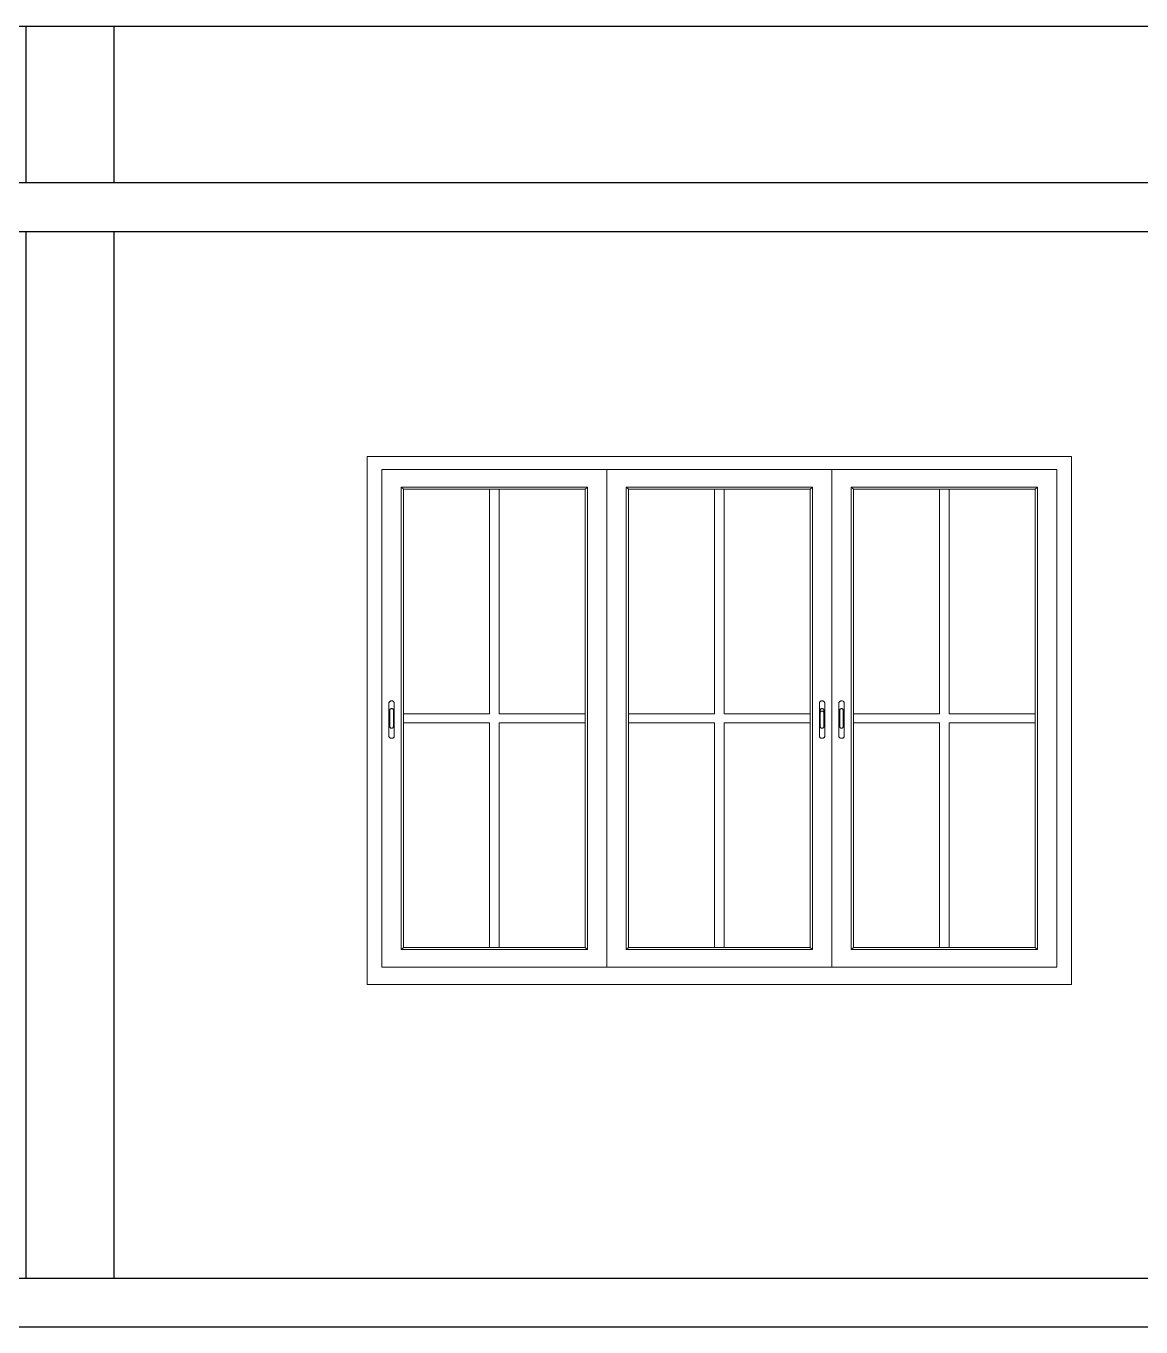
# Model space of a CAD drawing. Header units: inches. Extents: x -10117506 to -5032697, y -6529230 to -3254494.
# Drawn here: x -5047759.1 to -5047645.1, y -3261744.2 to -3261611.2 of the extents above; entities that cross this region are included whole.
import ezdxf

# ---------------------------------------------------------------- set-up
doc = ezdxf.new("R2010")
doc.units = ezdxf.units.IN
doc.header["$LTSCALE"] = 2
doc.header["$MEASUREMENT"] = 0
doc.layers.get('0').update_dxf_attribs({"linetype": 'CONTINUOUS'})
doc.layers.add('window', color=4, linetype='CONTINUOUS', lineweight=13)

msp = doc.modelspace()

# ---------------------------------------------------------------- linework, layer by layer
at = {"ltscale": 0.5}
for p, q in [((-5047927.13, -3261611.21), (-5047524.37, -3261611.21)), ((-5047759.13, -3261627.21), (-5047759.13, -3261611.21)), ((-5047750.13, -3261627.21), (-5047750.13, -3261611.21)), ((-5047927.13, -3261627.21), (-5047519.37, -3261627.21)), ((-5047927.13, -3261632.21), (-5047519.37, -3261632.21)), ((-5047759.13, -3261739.21), (-5047759.13, -3261632.21)), ((-5047750.13, -3261739.21), (-5047750.13, -3261632.21)), ((-5047927.13, -3261739.21), (-5047519.37, -3261739.21)), ((-5047927.13, -3261744.21), (-5047519.37, -3261744.21))]:
    msp.add_line(p, q, dxfattribs=at)
at = {"layer": 'window'}
for p, q in [((-5047724.25, -3261709.21), (-5047724.25, -3261655.21)), ((-5047652.25, -3261655.21), (-5047724.25, -3261655.21)), ((-5047652.25, -3261709.21), (-5047652.25, -3261655.21)), ((-5047722.75, -3261707.43), (-5047722.75, -3261656.54)), ((-5047653.75, -3261656.54), (-5047722.75, -3261656.54)), ((-5047699.75, -3261656.54), (-5047699.75, -3261707.43)), ((-5047676.75, -3261656.54), (-5047676.75, -3261707.43)), ((-5047653.75, -3261656.54), (-5047653.75, -3261707.43)), ((-5047720.79, -3261705.63), (-5047720.79, -3261658.34)), ((-5047720.79, -3261658.34), (-5047701.72, -3261658.34)), ((-5047720.54, -3261658.57), (-5047720.79, -3261658.34)), ((-5047720.54, -3261705.41), (-5047720.54, -3261658.57)), ((-5047701.96, -3261658.57), (-5047720.54, -3261658.57)), ((-5047711.75, -3261658.57), (-5047711.75, -3261681.54)), ((-5047710.76, -3261658.57), (-5047710.76, -3261681.54)), ((-5047701.96, -3261658.57), (-5047701.72, -3261658.34)), ((-5047701.96, -3261658.57), (-5047701.96, -3261705.41)), ((-5047701.72, -3261658.34), (-5047701.72, -3261705.63)), ((-5047678.72, -3261658.34), (-5047697.79, -3261658.34)), ((-5047697.79, -3261658.34), (-5047697.79, -3261705.63)), ((-5047697.54, -3261658.57), (-5047697.79, -3261658.34)), ((-5047697.54, -3261658.57), (-5047697.54, -3261705.41)), ((-5047697.54, -3261658.57), (-5047678.96, -3261658.57)), ((-5047688.75, -3261658.57), (-5047688.75, -3261681.54)), ((-5047687.76, -3261658.57), (-5047687.76, -3261681.54)), ((-5047678.96, -3261658.57), (-5047678.72, -3261658.34)), ((-5047678.96, -3261705.41), (-5047678.96, -3261658.57)), ((-5047678.72, -3261705.63), (-5047678.72, -3261658.34)), ((-5047674.79, -3261705.63), (-5047674.79, -3261658.34)), ((-5047674.79, -3261658.34), (-5047655.72, -3261658.34)), ((-5047674.54, -3261658.57), (-5047674.79, -3261658.34)), ((-5047674.54, -3261705.41), (-5047674.54, -3261658.57)), ((-5047655.96, -3261658.57), (-5047674.54, -3261658.57)), ((-5047665.75, -3261658.57), (-5047665.75, -3261681.54)), ((-5047664.76, -3261658.57), (-5047664.76, -3261681.54)), ((-5047655.96, -3261658.57), (-5047655.72, -3261658.34)), ((-5047655.96, -3261658.57), (-5047655.96, -3261705.41)), ((-5047655.72, -3261658.34), (-5047655.72, -3261705.63)), ((-5047722.03, -3261680.39), (-5047722.02, -3261680.35)), ((-5047722.03, -3261680.42), (-5047722.02, -3261680.35)), ((-5047722.03, -3261680.42), (-5047722.03, -3261680.39)), ((-5047722.03, -3261683.81), (-5047722.03, -3261680.42)), ((-5047722.02, -3261680.35), (-5047722, -3261680.32)), ((-5047722, -3261680.32), (-5047721.98, -3261680.29)), ((-5047721.95, -3261680.26), (-5047721.98, -3261680.29)), ((-5047721.92, -3261680.24), (-5047721.95, -3261680.26)), ((-5047721.93, -3261681.09), (-5047721.94, -3261681.11)), ((-5047721.94, -3261681.11), (-5047721.94, -3261681.14)), ((-5047721.94, -3261681.14), (-5047721.94, -3261682.84)), ((-5047721.92, -3261681.07), (-5047721.93, -3261681.09)), ((-5047721.92, -3261680.24), (-5047721.88, -3261680.22)), ((-5047721.91, -3261681.05), (-5047721.92, -3261681.07)), ((-5047721.89, -3261681.03), (-5047721.91, -3261681.05)), ((-5047721.87, -3261681.02), (-5047721.89, -3261681.03)), ((-5047721.84, -3261680.21), (-5047721.88, -3261680.22)), ((-5047721.84, -3261681.01), (-5047721.87, -3261681.02)), ((-5047721.8, -3261680.2), (-5047721.84, -3261680.21)), ((-5047721.81, -3261681), (-5047721.84, -3261681.01)), ((-5047721.79, -3261680.99), (-5047721.81, -3261681)), ((-5047721.76, -3261680.2), (-5047721.8, -3261680.2)), ((-5047721.76, -3261680.99), (-5047721.79, -3261680.99)), ((-5047721.72, -3261680.2), (-5047721.76, -3261680.2)), ((-5047721.73, -3261680.99), (-5047721.76, -3261680.99)), ((-5047721.7, -3261681), (-5047721.73, -3261680.99)), ((-5047721.72, -3261680.2), (-5047721.68, -3261680.21)), ((-5047721.68, -3261681.01), (-5047721.7, -3261681)), ((-5047721.68, -3261680.21), (-5047721.64, -3261680.22)), ((-5047721.65, -3261681.02), (-5047721.68, -3261681.01)), ((-5047721.63, -3261681.03), (-5047721.65, -3261681.02)), ((-5047721.64, -3261680.22), (-5047721.6, -3261680.24)), ((-5047721.61, -3261681.05), (-5047721.63, -3261681.03)), ((-5047721.6, -3261681.07), (-5047721.61, -3261681.05)), ((-5047721.6, -3261680.24), (-5047721.57, -3261680.26)), ((-5047721.59, -3261681.09), (-5047721.6, -3261681.07)), ((-5047721.58, -3261681.11), (-5047721.59, -3261681.09)), ((-5047721.58, -3261681.14), (-5047721.58, -3261681.11)), ((-5047721.58, -3261682.84), (-5047721.58, -3261681.14)), ((-5047721.57, -3261680.26), (-5047721.54, -3261680.29)), ((-5047721.52, -3261680.32), (-5047721.54, -3261680.29)), ((-5047721.5, -3261680.35), (-5047721.52, -3261680.32)), ((-5047721.49, -3261680.39), (-5047721.5, -3261680.35)), ((-5047721.49, -3261680.39), (-5047721.49, -3261680.42)), ((-5047721.49, -3261680.42), (-5047721.49, -3261683.81)), ((-5047678.01, -3261680.35), (-5047678.02, -3261680.39)), ((-5047678.02, -3261680.39), (-5047678.02, -3261680.42)), ((-5047678.02, -3261680.42), (-5047678.02, -3261683.81)), ((-5047677.99, -3261680.32), (-5047678.01, -3261680.35)), ((-5047677.97, -3261680.29), (-5047677.99, -3261680.32)), ((-5047677.94, -3261680.26), (-5047677.97, -3261680.29)), ((-5047677.91, -3261680.24), (-5047677.94, -3261680.26)), ((-5047677.93, -3261681.11), (-5047677.92, -3261681.09)), ((-5047677.93, -3261681.14), (-5047677.93, -3261681.11)), ((-5047677.93, -3261681.39), (-5047677.93, -3261681.14)), ((-5047677.93, -3261681.36), (-5047677.92, -3261681.34)), ((-5047677.92, -3261681.09), (-5047677.91, -3261681.07)), ((-5047677.92, -3261681.34), (-5047677.91, -3261681.32)), ((-5047677.87, -3261680.22), (-5047677.91, -3261680.24)), ((-5047677.91, -3261681.07), (-5047677.9, -3261681.05)), ((-5047677.91, -3261681.32), (-5047677.9, -3261681.3)), ((-5047677.9, -3261681.05), (-5047677.88, -3261681.03)), ((-5047677.9, -3261681.3), (-5047677.88, -3261681.28)), ((-5047677.88, -3261681.03), (-5047677.86, -3261681.02)), ((-5047677.88, -3261681.28), (-5047677.86, -3261681.27)), ((-5047677.83, -3261680.21), (-5047677.87, -3261680.22)), ((-5047677.86, -3261681.02), (-5047677.83, -3261681.01)), ((-5047677.86, -3261681.27), (-5047677.83, -3261681.25)), ((-5047677.79, -3261680.2), (-5047677.83, -3261680.21)), ((-5047677.83, -3261681.01), (-5047677.81, -3261681)), ((-5047677.83, -3261681.25), (-5047677.81, -3261681.25)), ((-5047677.81, -3261681), (-5047677.78, -3261680.99)), ((-5047677.81, -3261681.25), (-5047677.78, -3261681.24)), ((-5047677.75, -3261680.2), (-5047677.79, -3261680.2)), ((-5047677.78, -3261680.99), (-5047677.75, -3261680.99)), ((-5047677.78, -3261681.24), (-5047677.75, -3261681.24)), ((-5047677.71, -3261680.2), (-5047677.75, -3261680.2)), ((-5047677.75, -3261680.99), (-5047677.72, -3261680.99)), ((-5047677.75, -3261681.24), (-5047677.72, -3261681.24)), ((-5047677.72, -3261680.99), (-5047677.69, -3261681)), ((-5047677.72, -3261681.24), (-5047677.69, -3261681.25)), ((-5047677.67, -3261680.21), (-5047677.71, -3261680.2)), ((-5047677.69, -3261681), (-5047677.67, -3261681.01)), ((-5047677.69, -3261681.25), (-5047677.67, -3261681.25)), ((-5047677.63, -3261680.22), (-5047677.67, -3261680.21)), ((-5047677.67, -3261681.01), (-5047677.64, -3261681.02)), ((-5047677.67, -3261681.25), (-5047677.64, -3261681.27)), ((-5047677.64, -3261681.02), (-5047677.62, -3261681.03)), ((-5047677.64, -3261681.27), (-5047677.62, -3261681.28)), ((-5047677.59, -3261680.24), (-5047677.63, -3261680.22)), ((-5047677.62, -3261681.03), (-5047677.6, -3261681.05)), ((-5047677.62, -3261681.28), (-5047677.6, -3261681.3)), ((-5047677.6, -3261681.05), (-5047677.59, -3261681.07)), ((-5047677.6, -3261681.3), (-5047677.59, -3261681.32)), ((-5047677.56, -3261680.26), (-5047677.59, -3261680.24)), ((-5047677.59, -3261681.07), (-5047677.58, -3261681.09)), ((-5047677.59, -3261681.32), (-5047677.58, -3261681.34)), ((-5047677.58, -3261681.09), (-5047677.57, -3261681.11)), ((-5047677.58, -3261681.34), (-5047677.57, -3261681.36)), ((-5047677.57, -3261681.11), (-5047677.57, -3261681.14)), ((-5047677.57, -3261682.84), (-5047677.57, -3261681.14)), ((-5047677.53, -3261680.29), (-5047677.56, -3261680.26)), ((-5047677.51, -3261680.32), (-5047677.53, -3261680.29)), ((-5047677.49, -3261680.35), (-5047677.51, -3261680.32)), ((-5047677.48, -3261680.39), (-5047677.49, -3261680.35)), ((-5047677.48, -3261680.42), (-5047677.49, -3261680.35)), ((-5047677.48, -3261680.42), (-5047677.48, -3261680.39)), ((-5047677.48, -3261683.81), (-5047677.48, -3261680.42)), ((-5047676.03, -3261680.39), (-5047676.02, -3261680.35)), ((-5047676.03, -3261680.42), (-5047676.02, -3261680.35)), ((-5047676.03, -3261680.42), (-5047676.03, -3261680.39)), ((-5047676.03, -3261683.81), (-5047676.03, -3261680.42)), ((-5047676.02, -3261680.35), (-5047676, -3261680.32)), ((-5047676, -3261680.32), (-5047675.98, -3261680.29)), ((-5047675.95, -3261680.26), (-5047675.98, -3261680.29)), ((-5047675.92, -3261680.24), (-5047675.95, -3261680.26)), ((-5047675.93, -3261681.09), (-5047675.94, -3261681.11)), ((-5047675.94, -3261681.11), (-5047675.94, -3261681.14)), ((-5047675.94, -3261681.14), (-5047675.94, -3261682.84)), ((-5047675.92, -3261681.07), (-5047675.93, -3261681.09)), ((-5047675.92, -3261680.24), (-5047675.88, -3261680.22)), ((-5047675.91, -3261681.05), (-5047675.92, -3261681.07)), ((-5047675.89, -3261681.03), (-5047675.91, -3261681.05)), ((-5047675.87, -3261681.02), (-5047675.89, -3261681.03)), ((-5047675.84, -3261680.21), (-5047675.88, -3261680.22)), ((-5047675.84, -3261681.01), (-5047675.87, -3261681.02)), ((-5047675.8, -3261680.2), (-5047675.84, -3261680.21)), ((-5047675.81, -3261681), (-5047675.84, -3261681.01)), ((-5047675.79, -3261680.99), (-5047675.81, -3261681)), ((-5047675.76, -3261680.2), (-5047675.8, -3261680.2)), ((-5047675.76, -3261680.99), (-5047675.79, -3261680.99)), ((-5047675.72, -3261680.2), (-5047675.76, -3261680.2)), ((-5047675.73, -3261680.99), (-5047675.76, -3261680.99)), ((-5047675.7, -3261681), (-5047675.73, -3261680.99)), ((-5047675.72, -3261680.2), (-5047675.68, -3261680.21)), ((-5047675.68, -3261681.01), (-5047675.7, -3261681)), ((-5047675.68, -3261680.21), (-5047675.64, -3261680.22)), ((-5047675.65, -3261681.02), (-5047675.68, -3261681.01)), ((-5047675.63, -3261681.03), (-5047675.65, -3261681.02)), ((-5047675.64, -3261680.22), (-5047675.6, -3261680.24)), ((-5047675.61, -3261681.05), (-5047675.63, -3261681.03)), ((-5047675.6, -3261681.07), (-5047675.61, -3261681.05)), ((-5047675.6, -3261680.24), (-5047675.57, -3261680.26)), ((-5047675.59, -3261681.09), (-5047675.6, -3261681.07)), ((-5047675.58, -3261681.11), (-5047675.59, -3261681.09)), ((-5047675.58, -3261681.14), (-5047675.58, -3261681.11)), ((-5047675.58, -3261682.84), (-5047675.58, -3261681.14)), ((-5047675.57, -3261680.26), (-5047675.54, -3261680.29)), ((-5047675.52, -3261680.32), (-5047675.54, -3261680.29)), ((-5047675.5, -3261680.35), (-5047675.52, -3261680.32)), ((-5047675.49, -3261680.39), (-5047675.5, -3261680.35)), ((-5047675.49, -3261680.39), (-5047675.49, -3261680.42)), ((-5047675.49, -3261680.42), (-5047675.49, -3261683.81)), ((-5047720.54, -3261681.54), (-5047711.75, -3261681.54)), ((-5047720.54, -3261682.44), (-5047711.75, -3261682.44)), ((-5047711.75, -3261682.44), (-5047711.75, -3261705.41)), ((-5047710.76, -3261681.54), (-5047701.96, -3261681.54)), ((-5047710.76, -3261682.44), (-5047701.96, -3261682.44)), ((-5047710.76, -3261682.44), (-5047710.76, -3261705.41)), ((-5047688.75, -3261681.54), (-5047697.54, -3261681.54)), ((-5047688.75, -3261682.44), (-5047697.54, -3261682.44)), ((-5047688.75, -3261682.44), (-5047688.75, -3261705.41)), ((-5047678.96, -3261681.54), (-5047687.76, -3261681.54)), ((-5047687.76, -3261682.44), (-5047687.76, -3261705.41)), ((-5047678.96, -3261682.44), (-5047687.76, -3261682.44)), ((-5047677.93, -3261681.39), (-5047677.93, -3261681.36)), ((-5047677.93, -3261682.84), (-5047677.93, -3261681.39)), ((-5047677.57, -3261681.36), (-5047677.57, -3261681.39)), ((-5047674.54, -3261681.54), (-5047665.75, -3261681.54)), ((-5047674.54, -3261682.44), (-5047665.75, -3261682.44)), ((-5047665.75, -3261682.44), (-5047665.75, -3261705.41)), ((-5047664.76, -3261681.54), (-5047655.96, -3261681.54)), ((-5047664.76, -3261682.44), (-5047655.96, -3261682.44)), ((-5047664.76, -3261682.44), (-5047664.76, -3261705.41)), ((-5047722.03, -3261683.85), (-5047722.03, -3261683.81)), ((-5047722.02, -3261683.88), (-5047722.03, -3261683.85)), ((-5047722.02, -3261683.88), (-5047722, -3261683.91)), ((-5047722, -3261683.91), (-5047721.98, -3261683.94)), ((-5047721.98, -3261683.94), (-5047721.95, -3261683.97)), ((-5047721.92, -3261683.99), (-5047721.95, -3261683.97)), ((-5047721.94, -3261682.87), (-5047721.94, -3261682.84)), ((-5047721.93, -3261682.89), (-5047721.94, -3261682.87)), ((-5047721.92, -3261682.91), (-5047721.93, -3261682.89)), ((-5047721.91, -3261682.93), (-5047721.92, -3261682.91)), ((-5047721.88, -3261684.01), (-5047721.92, -3261683.99)), ((-5047721.89, -3261682.95), (-5047721.91, -3261682.93)), ((-5047721.87, -3261682.97), (-5047721.89, -3261682.95)), ((-5047721.88, -3261684.01), (-5047721.84, -3261684.02)), ((-5047721.84, -3261682.98), (-5047721.87, -3261682.97)), ((-5047721.81, -3261682.99), (-5047721.84, -3261682.98)), ((-5047721.79, -3261682.99), (-5047721.81, -3261682.99)), ((-5047721.76, -3261682.99), (-5047721.79, -3261682.99)), ((-5047721.73, -3261682.99), (-5047721.76, -3261682.99)), ((-5047721.7, -3261682.99), (-5047721.73, -3261682.99)), ((-5047721.68, -3261682.98), (-5047721.7, -3261682.99)), ((-5047721.65, -3261682.97), (-5047721.68, -3261682.98)), ((-5047721.64, -3261684.01), (-5047721.68, -3261684.02)), ((-5047721.63, -3261682.95), (-5047721.65, -3261682.97)), ((-5047721.6, -3261683.99), (-5047721.64, -3261684.01)), ((-5047721.61, -3261682.93), (-5047721.63, -3261682.95)), ((-5047721.6, -3261682.91), (-5047721.61, -3261682.93)), ((-5047721.59, -3261682.89), (-5047721.6, -3261682.91)), ((-5047721.6, -3261683.99), (-5047721.57, -3261683.97)), ((-5047721.58, -3261682.87), (-5047721.59, -3261682.89)), ((-5047721.58, -3261682.84), (-5047721.58, -3261682.87)), ((-5047721.57, -3261683.97), (-5047721.54, -3261683.94)), ((-5047721.54, -3261683.94), (-5047721.52, -3261683.91)), ((-5047721.5, -3261683.88), (-5047721.52, -3261683.91)), ((-5047721.49, -3261683.81), (-5047721.5, -3261683.88)), ((-5047721.49, -3261683.85), (-5047721.5, -3261683.88)), ((-5047721.49, -3261683.85), (-5047721.49, -3261683.81)), ((-5047678.02, -3261683.85), (-5047678.02, -3261683.81)), ((-5047678.02, -3261683.81), (-5047678.01, -3261683.88)), ((-5047678.02, -3261683.85), (-5047678.01, -3261683.88)), ((-5047678.01, -3261683.88), (-5047677.99, -3261683.91)), ((-5047677.99, -3261683.91), (-5047677.97, -3261683.94)), ((-5047677.97, -3261683.94), (-5047677.94, -3261683.97)), ((-5047677.94, -3261683.97), (-5047677.91, -3261683.99)), ((-5047677.93, -3261682.84), (-5047677.93, -3261682.87)), ((-5047677.93, -3261682.87), (-5047677.92, -3261682.89)), ((-5047677.92, -3261682.89), (-5047677.91, -3261682.91)), ((-5047677.91, -3261682.91), (-5047677.9, -3261682.93)), ((-5047677.91, -3261683.99), (-5047677.87, -3261684.01)), ((-5047677.9, -3261682.93), (-5047677.88, -3261682.95)), ((-5047677.88, -3261682.95), (-5047677.86, -3261682.97)), ((-5047677.87, -3261684.01), (-5047677.83, -3261684.02)), ((-5047677.86, -3261682.97), (-5047677.83, -3261682.98)), ((-5047677.83, -3261682.98), (-5047677.81, -3261682.99)), ((-5047677.81, -3261682.99), (-5047677.78, -3261682.99)), ((-5047677.78, -3261682.99), (-5047677.75, -3261682.99)), ((-5047677.75, -3261682.99), (-5047677.72, -3261682.99)), ((-5047677.72, -3261682.99), (-5047677.69, -3261682.99)), ((-5047677.69, -3261682.99), (-5047677.67, -3261682.98)), ((-5047677.67, -3261682.98), (-5047677.64, -3261682.97)), ((-5047677.67, -3261684.02), (-5047677.63, -3261684.01)), ((-5047677.64, -3261682.97), (-5047677.62, -3261682.95)), ((-5047677.63, -3261684.01), (-5047677.59, -3261683.99)), ((-5047677.62, -3261682.95), (-5047677.6, -3261682.93)), ((-5047677.6, -3261682.93), (-5047677.59, -3261682.91)), ((-5047677.59, -3261682.91), (-5047677.58, -3261682.89)), ((-5047677.59, -3261683.99), (-5047677.56, -3261683.97)), ((-5047677.58, -3261682.89), (-5047677.57, -3261682.87)), ((-5047677.57, -3261682.87), (-5047677.57, -3261682.84)), ((-5047677.56, -3261683.97), (-5047677.53, -3261683.94)), ((-5047677.53, -3261683.94), (-5047677.51, -3261683.91)), ((-5047677.51, -3261683.91), (-5047677.49, -3261683.88)), ((-5047677.49, -3261683.88), (-5047677.48, -3261683.85)), ((-5047677.48, -3261683.85), (-5047677.48, -3261683.81)), ((-5047676.03, -3261683.85), (-5047676.03, -3261683.81)), ((-5047676.02, -3261683.88), (-5047676.03, -3261683.85)), ((-5047676.02, -3261683.88), (-5047676, -3261683.91)), ((-5047676, -3261683.91), (-5047675.98, -3261683.94)), ((-5047675.98, -3261683.94), (-5047675.95, -3261683.97)), ((-5047675.92, -3261683.99), (-5047675.95, -3261683.97)), ((-5047675.94, -3261682.87), (-5047675.94, -3261682.84)), ((-5047675.93, -3261682.89), (-5047675.94, -3261682.87)), ((-5047675.92, -3261682.91), (-5047675.93, -3261682.89)), ((-5047675.91, -3261682.93), (-5047675.92, -3261682.91)), ((-5047675.88, -3261684.01), (-5047675.92, -3261683.99)), ((-5047675.89, -3261682.95), (-5047675.91, -3261682.93)), ((-5047675.87, -3261682.97), (-5047675.89, -3261682.95)), ((-5047675.88, -3261684.01), (-5047675.84, -3261684.02)), ((-5047675.84, -3261682.98), (-5047675.87, -3261682.97)), ((-5047675.81, -3261682.99), (-5047675.84, -3261682.98)), ((-5047675.79, -3261682.99), (-5047675.81, -3261682.99)), ((-5047675.76, -3261682.99), (-5047675.79, -3261682.99)), ((-5047675.73, -3261682.99), (-5047675.76, -3261682.99)), ((-5047675.7, -3261682.99), (-5047675.73, -3261682.99)), ((-5047675.68, -3261682.98), (-5047675.7, -3261682.99)), ((-5047675.65, -3261682.97), (-5047675.68, -3261682.98)), ((-5047675.64, -3261684.01), (-5047675.68, -3261684.02)), ((-5047675.63, -3261682.95), (-5047675.65, -3261682.97)), ((-5047675.6, -3261683.99), (-5047675.64, -3261684.01)), ((-5047675.61, -3261682.93), (-5047675.63, -3261682.95)), ((-5047675.6, -3261682.91), (-5047675.61, -3261682.93)), ((-5047675.59, -3261682.89), (-5047675.6, -3261682.91)), ((-5047675.6, -3261683.99), (-5047675.57, -3261683.97)), ((-5047675.58, -3261682.87), (-5047675.59, -3261682.89)), ((-5047675.58, -3261682.84), (-5047675.58, -3261682.87)), ((-5047675.57, -3261683.97), (-5047675.54, -3261683.94)), ((-5047675.54, -3261683.94), (-5047675.52, -3261683.91)), ((-5047675.5, -3261683.88), (-5047675.52, -3261683.91)), ((-5047675.49, -3261683.81), (-5047675.5, -3261683.88)), ((-5047675.49, -3261683.85), (-5047675.5, -3261683.88)), ((-5047675.49, -3261683.85), (-5047675.49, -3261683.81)), ((-5047721.8, -3261684.03), (-5047721.84, -3261684.02)), ((-5047721.76, -3261684.03), (-5047721.8, -3261684.03)), ((-5047721.76, -3261684.03), (-5047721.72, -3261684.03)), ((-5047721.72, -3261684.03), (-5047721.68, -3261684.02)), ((-5047677.83, -3261684.02), (-5047677.79, -3261684.03)), ((-5047677.79, -3261684.03), (-5047677.75, -3261684.03)), ((-5047677.75, -3261684.03), (-5047677.71, -3261684.03)), ((-5047677.71, -3261684.03), (-5047677.67, -3261684.02)), ((-5047675.8, -3261684.03), (-5047675.84, -3261684.02)), ((-5047675.76, -3261684.03), (-5047675.8, -3261684.03)), ((-5047675.76, -3261684.03), (-5047675.72, -3261684.03)), ((-5047675.72, -3261684.03), (-5047675.68, -3261684.02)), ((-5047720.79, -3261705.63), (-5047720.54, -3261705.41)), ((-5047701.72, -3261705.63), (-5047720.79, -3261705.63)), ((-5047701.96, -3261705.41), (-5047720.54, -3261705.41)), ((-5047701.96, -3261705.41), (-5047701.72, -3261705.63)), ((-5047697.54, -3261705.41), (-5047697.79, -3261705.63)), ((-5047697.79, -3261705.63), (-5047678.72, -3261705.63)), ((-5047697.54, -3261705.41), (-5047678.96, -3261705.41)), ((-5047678.72, -3261705.63), (-5047678.96, -3261705.41)), ((-5047674.79, -3261705.63), (-5047674.54, -3261705.41)), ((-5047655.72, -3261705.63), (-5047674.79, -3261705.63)), ((-5047655.96, -3261705.41), (-5047674.54, -3261705.41)), ((-5047655.96, -3261705.41), (-5047655.72, -3261705.63)), ((-5047722.75, -3261707.43), (-5047699.75, -3261707.43)), ((-5047676.75, -3261707.43), (-5047699.75, -3261707.43)), ((-5047676.75, -3261707.43), (-5047653.75, -3261707.43)), ((-5047652.25, -3261709.21), (-5047724.25, -3261709.21))]:
    msp.add_line(p, q, dxfattribs=at)

doc.saveas('drawing.dxf')
